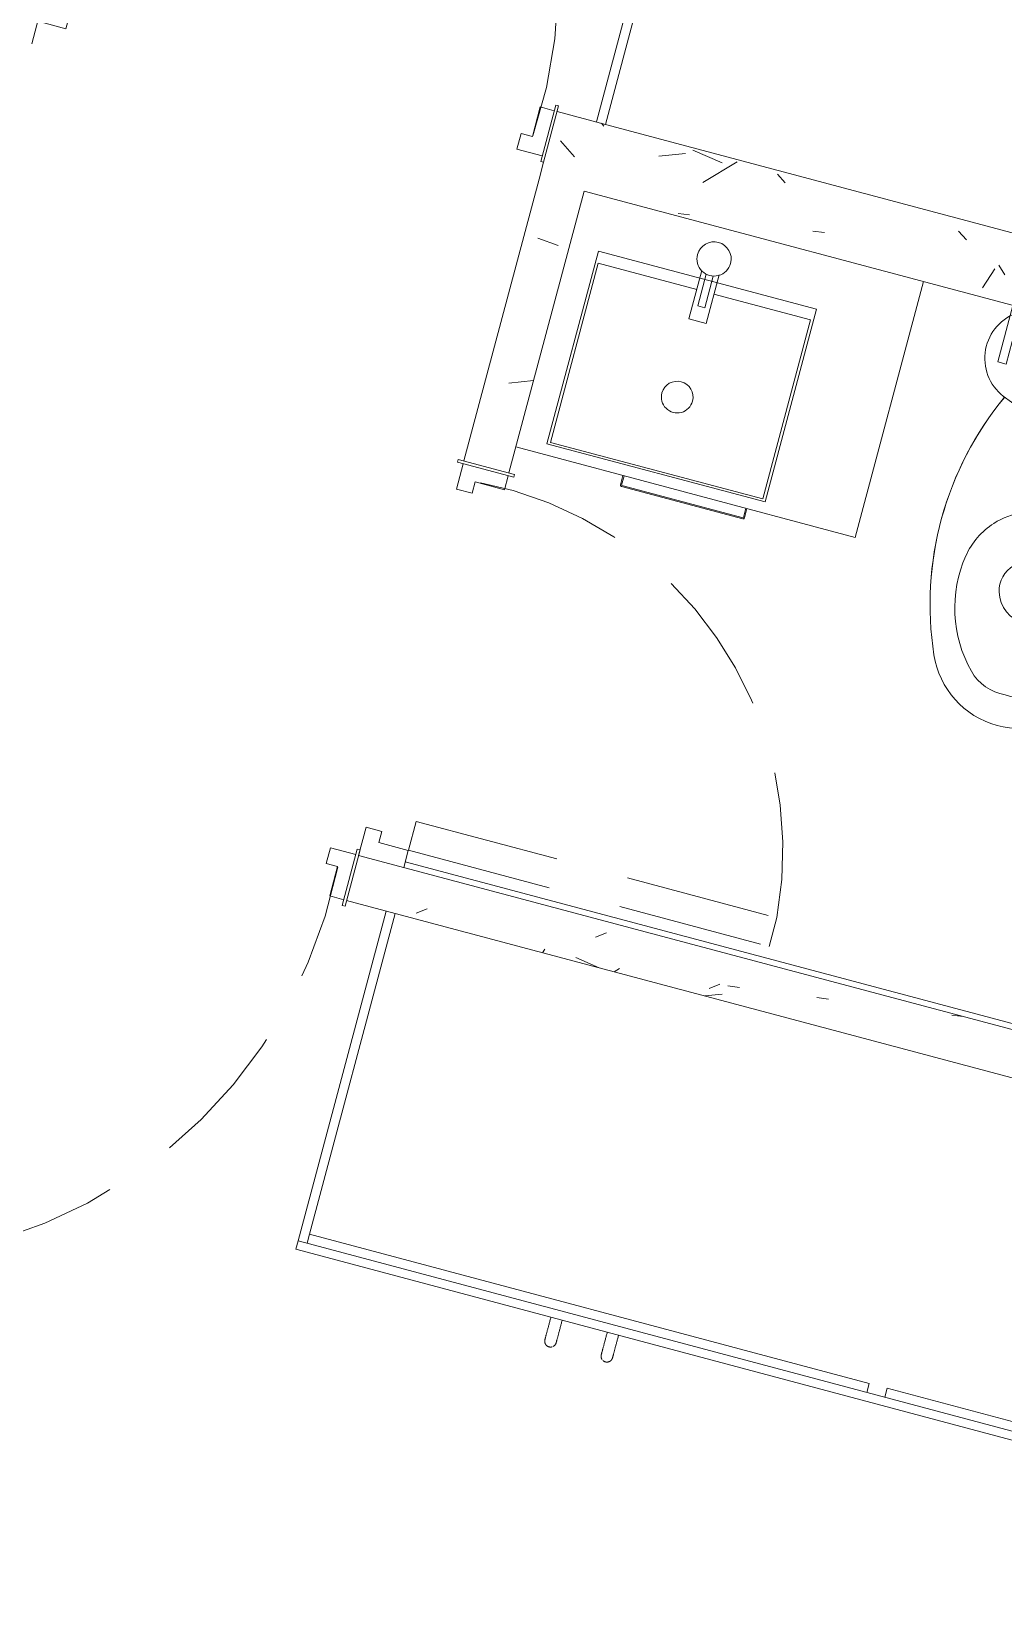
# Model space of a CAD drawing. Header units: metres. Extents: x 689715 to 690980, y 1005284 to 1006835.
# Drawn here: x 690850.247 to 690851.912, y 1005594.552 to 1005597.273 of the extents above; entities that cross this region are included whole.
import ezdxf

# ---------------------------------------------------------------- set-up
doc = ezdxf.new("R2010")
doc.units = ezdxf.units.M
doc.linetypes.add('HIDDEN', pattern=[0.375, 0.25, -0.125])
doc.linetypes.add('PHANTOM', pattern=[2.5, 1.25, -0.25, 0.25, -0.25, 0.25, -0.25])
doc.layers.add('0_NUMERO DE LOTE FASE V', color=3, linetype='Continuous')
for name, color, linetype, lineweight in [('Aparatos sanitarios', 8, 'Continuous', 13), ('Líneas ocultas', 7, 'HIDDEN', 13), ('Muebles de obra', 8, 'Continuous', 13), ('Muros', 7, 'Continuous', 13), ('Patrón de corte', 7, 'Continuous', 13), ('Puertas', 7, 'Continuous', 13)]:
    doc.layers.add(name, color=color, linetype=linetype, lineweight=lineweight)
pattern_1 = [(139.9999999999999, (365.6615329035558, -75.88183759397361), (0.03836033982117157, 0.4377584771638403), [0.04599999999999998, -0.5029999999999997]), (84.99999999999997, (365.6615329035558, -75.88183759397361), (-0.4580987315439035, -0.08439521406967809), [0.03700000000000001, -0.4020000000000002]), (190.451, (365.6645329040475, -75.84583759406814), (-0.4199401312074268, 0.3526758939897786), [0.039, -0.4270000000000001]), (136.1839999999999, (365.5395329040475, -75.8818375938572), (0.1004214988211118, 0.6506308650644554), [0.06899999999999998, -0.7539999999999998]), (186.6359999999999, (365.547532903729, -75.82783759379527), (-0.5938707988951819, 0.5701916118460522), [0.05799999999999998, -0.6409999999999996]), (81.18399999999994, (365.5395329040475, -75.8818375938572), (-0.5936975411065768, 0.5697220635397624), [0.05500000000000001, -0.6039999999999999]), (110.9999999999999, (365.5705329037737, -75.82083759387024), (0.245780230253577, 0.3642747293136032), [0.04599999999999999, -0.5029999999999999]), (55.99999999999997, (365.5705329037737, -75.82083759387024), (-0.4415777901075865, 0.1482769546615401), [0.03699999999999998, -0.4019999999999998]), (161.4509999999999, (365.5905329035595, -75.79083759407513), (-0.1963072483374971, 0.5120483026533341), [0.03899999999999999, -0.427]), (127.5, (365.6615329035558, -75.88183759397361), (-0.2022933454275577, 0.007375797972208872), [0.02, -0.3770000000000001, 0.02, -0.388, -0.404]), (127.5, (365.6615329035558, -75.88183759397361), (-0.2022933454275577, 0.007375797972208872), [-0.806, 0.02, -0.3840000000000001]), (97.49999999999994, (365.6615329035558, -75.88183759397361), (-0.2399435114399267, 0.1600503399492727), [0.02, -0.213, 0.02, -0.368, -0.154]), (97.49999999999994, (365.6615329035558, -75.88183759397361), (-0.2399435114399267, 0.1600503399492727), [-0.621, 0.02, -0.134]), (57.49999999999999, (365.6615329037886, -76.01783759397222), (0.01404568388630387, 0.3254162238797662), [0.01999999999999999, -0.1319999999999999, 0.01999999999999999, -0.455, -0.6309999999999997]), (57.49999999999999, (365.6615329037886, -76.01783759397222), (0.01404568388630387, 0.3254162238797662), [-0.6279999999999997, 0.01999999999999999, -0.6109999999999997]), (47.49999999999996, (365.6615329037886, -76.07883759384276), (-0.06081860510782452, 0.3554815006055007), [0.02, -0.178, 0.02, -0.2960000000000001, -0.4480000000000001]), (47.49999999999996, (365.6615329037886, -76.07883759384276), (-0.06081860510782452, 0.3554815006055007), [-0.5140000000000001, 0.02, -0.4280000000000001])]

# ---------------------------------------------------------------- blocks, each defined once
blk = doc.blocks.new('MUEBLE DE BAÑO - TIPO 0_60-1363452-PLANO CLAVE _8 CASAS EN HILERA_ - Dependent 1')
at = {"layer": 'Muebles de obra'}
for p, q in [((-0.1099999999999944, -0.5304999999999986), (-0.1099999999999946, -0.5140000000000009)), ((-0.1079999999999944, -0.5304999999999986), (-0.1079999999999946, -0.5140000000000009)), ((0.1080000000000054, -0.5140000000000032), (0.1080000000000055, -0.5304999999999966)), ((0.1100000000000056, -0.5304999999999965), (0.1100000000000054, -0.5140000000000031)), ((0.1075000000000056, -0.5309999999999967), (-0.1074999999999945, -0.5309999999999987)), ((-0.1074999999999944, -0.5329999999999986), (0.1075000000000055, -0.5329999999999966))]:
    blk.add_line(p, q, dxfattribs=at)
for centre, radius, start, end in [((-0.1074999999999945, -0.5304999999999988), 0.002499999999999945, 180.0000000000001, 269.9999999999995), ((-0.1074999999999945, -0.5304999999999988), 0.0004999999999999588, 180, 269.9999999999996), ((-0.1074999999999945, -0.5304999999999988), 0.0004999999999999588, 180, 269.9999999999996), ((0.1075000000000056, -0.5304999999999966), 0.0004999999999999866, 269.9999999999996, 0), ((0.1075000000000056, -0.5304999999999966), 0.002500000000000002, 269.9999999999996, 0), ((0.1075000000000056, -0.5304999999999966), 0.0004999999999999866, 269.9999999999996, 0)]:
    blk.add_arc(centre, radius, start, end, dxfattribs=at)
blk = doc.blocks.new('PV_PUERTA SENCILLA - _70 x 2_18-1542281-PLANO CLAVE _8 CASAS EN HILERA_ - Dependent 1')
at = {"layer": 'Líneas ocultas', "color": 253}
for p, q in [((0.268328635296462, 0.03999999999999443), (0.268328635296462, 0.6799999999999943)), ((0.319328635296462, 0.6799999999999943), (0.268328635296462, 0.6799999999999943)), ((0.319328635296462, 0.03999999999999443), (0.319328635296462, 0.6799999999999943)), ((0.319328635296462, 0.03999999999999443), (0.268328635296462, 0.03999999999999443))]:
    blk.add_line(p, q, dxfattribs=at)
blk.add_arc((0.3193286352964619, 0.03999999999996959), 0.6420288155526807, 94.55612975025167, 184.5561297502512, dxfattribs=at)
at = {"layer": 'Puertas', "color": 253}
for p, q in [((-0.3500000000000029, -0.05000000000000337), (-0.3500000000000031, 0.04999999999999664)), ((-0.3450000000000031, 0.04999999999999665), (-0.3500000000000031, 0.04999999999999664)), ((-0.3450000000000031, 0.04999999999999665), (-0.3450000000000029, -0.05000000000000335)), ((-0.3500000000000029, -0.05000000000000337), (-0.3450000000000029, -0.05000000000000335))]:
    blk.add_line(p, q, dxfattribs=at)
at = {"layer": 'Puertas', "color": 9, "lineweight": 9}
for p, q in [((-0.3200000000000046, 0.03999999999999669), (-0.3450000000000044, 0.03999999999999664)), ((-0.3200000000000046, -0.01225000000000924), (-0.3200000000000046, 0.03999999999999669)), ((0.3500000000000005, 0.039999999999998), (0.3200000000000018, 0.03999999999999788)), ((0.3200000000000018, 0.03999999999999788), (0.3200000000000018, -0.01225000000000803)), ((-0.3000000000000047, -0.01225000000000922), (-0.3200000000000046, -0.01225000000000924)), ((-0.3000000000000046, -0.04000000000000327), (-0.3000000000000047, -0.01225000000000922)), ((0.3200000000000018, -0.01225000000000803), (0.3000000000000016, -0.01225000000000808)), ((0.3000000000000016, -0.01225000000000808), (0.3000000000000017, -0.04000000000000205)), ((-0.3450000000000022, -0.04000000000000335), (-0.3000000000000046, -0.04000000000000327)), ((0.3000000000000017, -0.04000000000000205), (0.35, -0.04000000000000205))]:
    blk.add_line(p, q, dxfattribs=at)
blk = doc.blocks.new('PV_PUERTA SENCILLA - _90 x 2_17-1542279-PLANO CLAVE _8 CASAS EN HILERA_ - Dependent 1')
at = {"layer": 'Líneas ocultas', "color": 253}
for p, q in [((0.3683286352964649, 0.03999999999999443), (0.3683286352964649, 0.8799999999999943)), ((0.4193286352964649, 0.8799999999999943), (0.3683286352964649, 0.8799999999999943)), ((0.4193286352964649, 0.03999999999999443), (0.4193286352964649, 0.8799999999999943)), ((0.4193286352964649, 0.03999999999999443), (0.3683286352964649, 0.03999999999999443))]:
    blk.add_line(p, q, dxfattribs=at)
blk.add_arc((0.4193286352964647, 0.03999999999997304), 0.841546790142994, 93.47440736753113, 183.4744073675307, dxfattribs=at)
at = {"layer": 'Puertas', "color": 253}
for p, q in [((-0.4500000000000027, -0.05000000000000356), (-0.450000000000003, 0.04999999999999645)), ((-0.4450000000000029, 0.04999999999999647), (-0.450000000000003, 0.04999999999999645)), ((-0.4450000000000029, 0.04999999999999647), (-0.4450000000000027, -0.05000000000000354)), ((-0.4500000000000027, -0.05000000000000356), (-0.4450000000000027, -0.05000000000000354))]:
    blk.add_line(p, q, dxfattribs=at)
at = {"layer": 'Puertas', "color": 9, "lineweight": 9}
for p, q in [((-0.4200000000000045, 0.03999999999999649), (-0.4450000000000046, 0.03999999999999646)), ((-0.4200000000000044, -0.01225000000000943), (-0.4200000000000045, 0.03999999999999649)), ((0.4499484307344891, 0.03999999999999823), (0.4200000000000014, 0.03999999999999804)), ((0.4200000000000014, 0.03999999999999804), (0.4200000000000016, -0.01225000000000783)), ((-0.4000000000000044, -0.01225000000000941), (-0.4200000000000044, -0.01225000000000943)), ((-0.4000000000000044, -0.04000000000000346), (-0.4000000000000044, -0.01225000000000941)), ((0.4200000000000016, -0.01225000000000783), (0.4000000000000016, -0.0122500000000079)), ((0.4000000000000016, -0.0122500000000079), (0.4000000000000013, -0.04000000000000183)), ((-0.4450000000000042, -0.04000000000000354), (-0.4000000000000044, -0.04000000000000346)), ((0.4000000000000013, -0.04000000000000183), (0.4499484307344889, -0.04000000000000187))]:
    blk.add_line(p, q, dxfattribs=at)
blk = doc.blocks.new('PV_PUERTA SENCILLA - _90 x 2_17-1542280-PLANO CLAVE _8 CASAS EN HILERA_ - Dependent 1')
at = {"layer": 'Líneas ocultas', "color": 253}
for p, q in [((0.3683286352964649, -0.03999999999999443), (0.3683286352964649, -0.8799999999999943)), ((0.4193286352964649, -0.03999999999999443), (0.3683286352964649, -0.03999999999999443)), ((0.4193286352964649, -0.03999999999999443), (0.4193286352964649, -0.8799999999999943)), ((0.4193286352964649, -0.8799999999999943), (0.3683286352964649, -0.8799999999999943))]:
    blk.add_line(p, q, dxfattribs=at)
blk.add_arc((0.4193286352964647, -0.03999999999997304), 0.841546790142994, 176.525592632469, 266.5255926324685, dxfattribs=at)
at = {"layer": 'Puertas', "color": 253}
for p, q in [((-0.450000000000003, -0.04999999999999645), (-0.4500000000000027, 0.05000000000000356)), ((-0.4450000000000027, 0.05000000000000354), (-0.4500000000000027, 0.05000000000000356)), ((-0.4450000000000027, 0.05000000000000354), (-0.4450000000000029, -0.04999999999999647)), ((-0.450000000000003, -0.04999999999999645), (-0.4450000000000029, -0.04999999999999647))]:
    blk.add_line(p, q, dxfattribs=at)
at = {"layer": 'Puertas', "color": 9, "lineweight": 9}
for p, q in [((-0.4450000000000042, 0.04000000000000354), (-0.4000000000000044, 0.04000000000000346)), ((-0.4000000000000044, 0.04000000000000346), (-0.4000000000000044, 0.01225000000000941)), ((0.4000000000000013, 0.04000000000000183), (0.4499999999999998, 0.04000000000000187)), ((0.4000000000000016, 0.0122500000000079), (0.4000000000000013, 0.04000000000000183)), ((-0.4000000000000044, 0.01225000000000941), (-0.4200000000000044, 0.01225000000000943)), ((-0.4200000000000044, 0.01225000000000943), (-0.4200000000000045, -0.03999999999999649)), ((0.4200000000000016, 0.01225000000000783), (0.4000000000000016, 0.0122500000000079)), ((0.4200000000000014, -0.03999999999999804), (0.4200000000000016, 0.01225000000000783)), ((-0.4200000000000045, -0.03999999999999649), (-0.4450000000000039, -0.03999999999999646)), ((0.45, -0.03999999999999823), (0.4200000000000014, -0.03999999999999804))]:
    blk.add_line(p, q, dxfattribs=at)
blk = doc.blocks.new('PV_CLOSET - CLOSET DE 2_05-967114-PLANO CLAVE _8 CASAS EN HILERA_ - Dependent 1')
at = {"layer": 'Muebles de obra'}
for p, q in [((1.024999999999999, -0.585), (1.024999999999999, 0)), ((1.008999999999999, -2.97788460557058e-15), (-1.008999999999996, -2.97788460557058e-15)), ((1.008999999999999, -0.5690000000000002), (1.008999999999999, -2.97788460557058e-15))]:
    blk.add_line(p, q, dxfattribs=at)
blk = doc.blocks.new('PV_CLOSET - CLOSET DE 2_05-1883165-PLANO CLAVE _8 CASAS EN HILERA_ - Dependent 1')
at = {"layer": 'Muebles de obra'}
for p, q in [((-1.025, 0.5999999999999999), (1.024999999999998, 0.5999999999999999)), ((1.024999999999998, 0.5999999999999999), (1.024999999999998, 0.585)), ((1.024999999999998, 0.585), (-1.025, 0.585)), ((-0.01600000000000015, 0.569), (-0.01600000000000015, 0.5849999999999996)), ((0.01600000000000015, 0.569), (0.01600000000000015, 0.5849999999999996)), ((1.009000000000036, 0.5849999999999996), (1.009000000000036, 0.569)), ((1.024999999999999, 0.585), (1.024999999999999, 0)), ((-0.01600000000000015, 0.569), (-1.008999999999965, 0.569)), ((1.009000000000036, 0.569), (0.01600000000000015, 0.569)), ((1.008999999999999, 2.97788460557058e-15), (1.008999999999999, 0.5690000000000002)), ((-1.008999999999996, 2.97788460557058e-15), (1.008999999999999, 2.97788460557058e-15))]:
    blk.add_line(p, q, dxfattribs=at)
at = {"layer": 'Muebles de obra', "flags": 128}
for points in [[(0.4524999999999794, 0.6399999999999195), (0.452507998933368, 0.6403998933417845), (0.4525319829369548, 0.6407991469396102), (0.452571913641444, 0.6411971220728075), (0.4526277271662253, 0.6415931820660614), (0.4526993342215706, 0.6419866933078688), (0.4527866202514645, 0.6423770262641897), (0.4528894456168728, 0.6427635564855602), (0.4530076458191552, 0.6431456656060816), (0.4531410317632025, 0.6435227423326686), (0.4532893900599544, 0.6438941834230049), (0.4534524833677849, 0.6442593946505802), (0.4536300507721892, 0.644617791755334), (0.4538218082032041, 0.6449688013783571), (0.4540274488898476, 0.6453118619791267), (0.4542466438508874, 0.6456464247338692), (0.4544790424211405, 0.6459719544135414), (0.454724272812472, 0.6462879302401042), (0.4549819427085747, 0.6465938467196343), (0.4552516398925733, 0.6468892144510254), (0.4555329329065121, 0.6471735609089151), (0.4558253717415699, 0.6474464311996273), (0.4561284885579978, 0.6477073887889072), (0.4564417984335494, 0.6479560162002832), (0.4567648001392557, 0.6481919156829302), (0.4570969769413008, 0.6484147098479968), (0.4574377974276524, 0.6486240422723528), (0.4577867163582471, 0.6488195780687681), (0.4581431755372178, 0.6490010044216851), (0.4585066047059171, 0.6491680310876372), (0.4588764224552158, 0.6493203908595918), (0.4592520371555942, 0.6494578399944152), (0.4596328479036593, 0.6495801586028125), (0.460018245483458, 0.6496871510011033), (0.4604076133410662, 0.6497786460242728), (0.4608003285709764, 0.6498544972998046), (0.4611957629125999, 0.6499145834818356), (0.4615932837553411, 0.6499588084452967), (0.4619922551506446, 0.649987101439676), (0.4623920388293967, 0.6499994172022187), (0.4627919952229957, 0.649995736030335), (0.4631914844865224, 0.6499760638131115), (0.4635898675223831, 0.6499404320219), (0.4639865070026923, 0.6498888976599656), (0.4643807683889134, 0.6498215431712954), (0.4647720209469119, 0.6497384763087011), (0.4651596387560714, 0.649639829961442), (0.4655430017105809, 0.649525761942636), (0.4659214965114936, 0.6493964547367727), (0.4662945176478644, 0.6492521152078015), (0.4666614683654533, 0.6490929742681738), (0.4670217616213889, 0.648919286509453), (0.4673748210233222, 0.6487313297949934)], [(0.4524999999999794, 0.6399999999999195), (0.4524999999999794, 0.6399680042663589), (0.4524999999999794, 0.6398720682520245), (0.4524999999999794, 0.6397123454340742), (0.4524999999999794, 0.6394890913349448), (0.4524999999999794, 0.63920266311357), (0.4524999999999794, 0.6388535189940008), (0.4524999999999794, 0.6384422175323505), (0.4524999999999794, 0.6379694167232164), (0.4524999999999794, 0.637435872947036), (0.4524999999999794, 0.6368424397600346), (0.4524999999999794, 0.6361900665287173), (0.4524999999999794, 0.6354797969110912), (0.4524999999999794, 0.6347127671870251), (0.4524999999999794, 0.6338902044404555), (0.4524999999999794, 0.633013424596305), (0.4524999999999794, 0.6320838303152904), (0.4524999999999794, 0.6311029087499559), (0.4524999999999794, 0.6300722291655537), (0.4524999999999794, 0.6289934404295546), (0.4524999999999794, 0.6278682683738059), (0.4524999999999794, 0.6266985130335707), (0.4524999999999794, 0.6254860457678614), (0.4524999999999794, 0.624232806265659), (0.4524999999999794, 0.6229407994428163), (0.4524999999999794, 0.6216120922346448), (0.4524999999999794, 0.6202488102892296), (0.4524999999999794, 0.6188531345668683), (0.4524999999999794, 0.6174272978509878), (0.4524999999999794, 0.6159735811761708), (0.4524999999999794, 0.6144943101789871), (0.4524999999999794, 0.6129918513774715), (0.4524999999999794, 0.611468608385198), (0.4524999999999794, 0.6099270180660136), (0.4524999999999794, 0.6083695466355766), (0.4524999999999794, 0.6067986857159274), (0.4524999999999794, 0.6052169483494462), (0.4524999999999794, 0.6036268649784923), (0.4524999999999794, 0.6020309793972632), (0.4524999999999794, 0.6004318446822503), (0.4524999999999794, 0.5999999999999199)], [(0.4524999999999794, 0.6383206344114875), (0.4524999999999794, 0.6387486040046507), (0.4524999999999794, 0.6391145840973311), (0.4524999999999794, 0.6394179891994584), (0.4524999999999794, 0.6396583339275866), (0.4524999999999794, 0.6398352337814247), (0.4524999999999794, 0.6399484057589413), (0.4524999999999794, 0.6399976688091165)], [(0.4690122966052561, 0.6475888070817281), (0.4693105588050524, 0.6473223144402208), (0.4695979255636047, 0.6470441076576195), (0.4698739371553908, 0.64675463180543), (0.4701381520207598, 0.6464543499832628), (0.4703901474722781, 0.6461437425779766), (0.4706295203709793, 0.645823306495159), (0.4708558877712944, 0.6454935543641912), (0.4710688875336727, 0.6451550137181348), (0.4712681789039245, 0.6448082261498049), (0.4714534430583756, 0.6444537464453368), (0.4716243836139017, 0.6440921416966389), (0.4717807271020728, 0.6437239903941693), (0.4719222234066705, 0.6433498815014785), (0.472048646163777, 0.6429704135129873), (0.4721597931239638, 0.6425861934965307), (0.4722554864757965, 0.642197836122169), (0.4723355731303248, 0.641805962678862), (0.4723999249659848, 0.6414112000805191), (0.4724484390335761, 0.6410141798630854), (0.4724810377209321, 0.6406155371742194), (0.472497668877111, 0.640215909757181), (0.4724999999999792, 0.6399999999999195)], [(0.4724999999999792, 0.6399999999999195), (0.4724999999999792, 0.6399680042663567), (0.4724999999999792, 0.6398720682520245), (0.4724999999999792, 0.6397123454340742), (0.4724999999999792, 0.6394890913349448), (0.4724999999999792, 0.63920266311357), (0.4724999999999792, 0.6388535189940008), (0.4724999999999792, 0.6384422175323483), (0.4724999999999792, 0.6379694167232164), (0.4724999999999792, 0.637435872947036), (0.4724999999999792, 0.6368424397600324), (0.4724999999999792, 0.6361900665287173)], [(0.4724999999999835, 0.5999999999999199), (0.4724999999999835, 0.6015995733673842), (0.4724999999999835, 0.6031965877586871), (0.4724999999999835, 0.6047884882914765), (0.4724999999999835, 0.6063727282644896), (0.4724999999999835, 0.6079467732317217), (0.4724999999999835, 0.6095081050570051), (0.4724999999999835, 0.6110542259424827), (0.4724999999999835, 0.6125826624245637), (0.4724999999999835, 0.6140909693309229), (0.4724999999999835, 0.6155767336922657), (0.4724999999999835, 0.6170375786025587), (0.4724999999999792, 0.6184711670215801), (0.4724999999999792, 0.6198752055136684), (0.4724999999999792, 0.6212474479167551), (0.4724999999999792, 0.6225856989357189), (0.4724999999999792, 0.6238878176544139), (0.4724999999999792, 0.625151720960659), (0.4724999999999792, 0.6263753868787791), (0.4724999999999792, 0.6275568578043413), (0.4724999999999792, 0.6286942436359), (0.4724999999999792, 0.6297857247987534), (0.4724999999999792, 0.6308295551558794), (0.4724999999999792, 0.6318240648013727), (0.4724999999999792, 0.6327676627319586), (0.4724999999999792, 0.6336588393922353), (0.4724999999999792, 0.6344961690896535), (0.4724999999999792, 0.6352783122753185), (0.4724999999999792, 0.6360040176869803), (0.4724999999999792, 0.6366721243507907), (0.4724999999999792, 0.6372815634386072), (0.4724999999999792, 0.6378313599779009), (0.4724999999999792, 0.6383206344114875), (0.4724999999999792, 0.6387486040046507), (0.4724999999999792, 0.6391145840973332), (0.4724999999999792, 0.6394179891994584), (0.4724999999999792, 0.6396583339275866), (0.4724999999999792, 0.6398352337814247), (0.4724999999999792, 0.6399484057589413), (0.4724999999999792, 0.6399976688091165)], [(0.5525, 0.6399999999999152), (0.5525079989333885, 0.6403998933417802), (0.552531982936971, 0.6407991469396058), (0.5525719136414603, 0.6411971220728032), (0.5526277271662415, 0.6415931820660571), (0.5526993342215826, 0.6419866933078645), (0.5527866202514764, 0.6423770262641854), (0.552889445616889, 0.6427635564855558), (0.5530076458191758, 0.6431456656060772), (0.5531410317632187, 0.6435227423326643), (0.5532893900599707, 0.6438941834230005), (0.5534524833677967, 0.6442593946505759), (0.5536300507722055, 0.6446177917553296), (0.5538218082032204, 0.6449688013783528), (0.5540274488898639, 0.6453118619791224), (0.5542466438508993, 0.6456464247338649), (0.5544790424211568, 0.645971954413537), (0.5547242728124882, 0.6462879302400999), (0.5549819427085909, 0.6465938467196299), (0.5552516398925896, 0.6468892144510211), (0.5555329329065241, 0.6471735609089108), (0.5558253717415818, 0.647446431199623)], [(0.5525, 0.6399999999999152), (0.5525, 0.6399680042663546), (0.5525, 0.6398720682520201), (0.5525, 0.6397123454340699), (0.5525, 0.6394890913349405), (0.5525, 0.6392026631135657), (0.5525, 0.6388535189939964), (0.5525, 0.6384422175323462), (0.5525, 0.6379694167232121), (0.5525, 0.6374358729470316), (0.5525, 0.6368424397600303), (0.5525, 0.636190066528713), (0.5525, 0.6354797969110869), (0.5525, 0.6347127671870207), (0.5525, 0.6338902044404512), (0.5525, 0.6330134245963007), (0.5525, 0.632083830315286), (0.5525, 0.6311029087499516), (0.5525, 0.6300722291655515), (0.5525, 0.6289934404295503), (0.5525, 0.6278682683738016), (0.5525, 0.6266985130335664), (0.5525, 0.625486045767857), (0.5525, 0.6242328062656547), (0.5525, 0.622940799442812), (0.5525, 0.6216120922346404), (0.5525, 0.6202488102892253), (0.5525, 0.618853134566864), (0.5525, 0.6174272978509835), (0.5525, 0.6159735811761665), (0.5525, 0.6144943101789828), (0.5525, 0.6129918513774671), (0.5525, 0.6114686083851937), (0.5525, 0.6099270180660092), (0.5525, 0.6083695466355723), (0.5525, 0.6067986857159231), (0.5525, 0.6052169483494418), (0.5525, 0.6036268649784879), (0.5525, 0.6020309793972589), (0.5525, 0.600431844682246), (0.5525, 0.5999999999999156)], [(0.5525, 0.636004017686976), (0.5525, 0.6366721243507841), (0.5525, 0.6372815634386029), (0.5525, 0.6378313599778965), (0.5525, 0.6383206344114831), (0.5525, 0.6387486040046464), (0.5525, 0.6391145840973268), (0.5525, 0.639417989199454), (0.5525, 0.6396583339275823), (0.5525, 0.6398352337814204), (0.5525, 0.639948405758937), (0.5525, 0.6399976688091121)], [(0.5574377974276731, 0.6486240422723485), (0.557786716358259, 0.6488195780687638), (0.5581431755372297, 0.6490010044216807), (0.5585066047059377, 0.6491680310876329), (0.5588764224552321, 0.6493203908595875), (0.5592520371556103, 0.6494578399944109), (0.5596328479036798, 0.6495801586028082), (0.5600182454834743, 0.649687151001099), (0.5604076133410825, 0.6497786460242685), (0.5608003285709969, 0.6498544972998003), (0.5611957629126205, 0.6499145834818313), (0.561593283755353, 0.6499588084452924), (0.5619922551506609, 0.6499871014396716), (0.5623920388294174, 0.6499994172022143), (0.5627919952230119, 0.6499957360303307), (0.563191484486543, 0.6499760638131071), (0.563589867522395, 0.6499404320218957), (0.5639865070027129, 0.6498888976599635), (0.5643807683889254, 0.649821543171291), (0.5647720209469282, 0.6497384763086967), (0.5651596387560877, 0.6496398299614377), (0.5655430017105971, 0.6495257619426317), (0.5659214965115055, 0.6493964547367683), (0.5662945176478806, 0.6492521152077971), (0.5666614683654695, 0.6490929742681717), (0.5670217616214095, 0.6489192865094486), (0.5673748210233428, 0.648731329794989), (0.5677200817515478, 0.6485294048154435), (0.5680569914625039, 0.6483138346077014), (0.5683850111725512, 0.6480849640381121), (0.568703616120125, 0.6478431592507577), (0.5690122966052767, 0.6475888070817237), (0.569310558805073, 0.6473223144402165), (0.5695979255636167, 0.6470441076576152), (0.5698739371554113, 0.6467546318054257), (0.5701381520207804, 0.6464543499832585), (0.5703901474722943, 0.6461437425779722), (0.5706295203709999, 0.6458233064951546), (0.5708558877713106, 0.6454935543641869), (0.5710688875336846, 0.6451550137181304), (0.5712681789039408, 0.6448082261498006), (0.5714534430583919, 0.6444537464453325), (0.571624383613918, 0.6440921416966345), (0.5717807271020934, 0.643723990394165), (0.5719222234066824, 0.6433498815014742), (0.5720486461637976, 0.642970413512983), (0.5721597931239758, 0.6425861934965263), (0.5722554864758084, 0.6421978361221646), (0.5723355731303367, 0.6418059626788577), (0.5723999249660053, 0.6414112000805148), (0.5724484390335924, 0.6410141798630811), (0.5724810377209483, 0.640615537174215), (0.5724976688771272, 0.6402159097571767), (0.5724999999999998, 0.6399999999999152)], [(0.5724999999999998, 0.6399999999999152), (0.5724999999999998, 0.6399680042663546), (0.5724999999999998, 0.6398720682520201), (0.5724999999999998, 0.6397123454340699), (0.5724999999999998, 0.6394890913349405), (0.5724999999999998, 0.6392026631135657), (0.5724999999999998, 0.6388535189939964), (0.5724999999999998, 0.6384422175323462), (0.5724999999999998, 0.6379694167232121)], [(0.5724999999999998, 0.5999999999999156), (0.5724999999999998, 0.6015995733673799), (0.5724999999999998, 0.6031965877586828), (0.5724999999999998, 0.6047884882914721), (0.5724999999999998, 0.6063727282644853), (0.5724999999999998, 0.6079467732317196), (0.5724999999999998, 0.6095081050570008), (0.5724999999999998, 0.6110542259424806), (0.5724999999999998, 0.6125826624245615), (0.5724999999999998, 0.6140909693309207), (0.5724999999999998, 0.6155767336922614), (0.5724999999999998, 0.6170375786025544), (0.5724999999999998, 0.6184711670215758), (0.5724999999999998, 0.619875205513664), (0.5724999999999998, 0.6212474479167508), (0.5724999999999998, 0.6225856989357168), (0.5724999999999998, 0.6238878176544117), (0.5724999999999998, 0.6251517209606546), (0.5724999999999998, 0.6263753868787748), (0.5724999999999998, 0.627556857804337), (0.5724999999999998, 0.6286942436358957), (0.5724999999999998, 0.6297857247987513), (0.5724999999999998, 0.630829555155875), (0.5724999999999998, 0.6318240648013705), (0.5724999999999998, 0.6327676627319543), (0.5724999999999998, 0.6336588393922331), (0.5724999999999998, 0.6344961690896491), (0.5724999999999998, 0.6352783122753142), (0.5724999999999998, 0.636004017686976), (0.5724999999999998, 0.6366721243507864), (0.5724999999999998, 0.637281563438605), (0.5724999999999998, 0.6378313599778965), (0.5724999999999998, 0.6383206344114852), (0.5724999999999998, 0.6387486040046464), (0.5724999999999998, 0.6391145840973289), (0.5724999999999998, 0.639417989199454), (0.5724999999999998, 0.6396583339275823), (0.5724999999999998, 0.6398352337814204), (0.5724999999999998, 0.639948405758937), (0.5724999999999998, 0.6399976688091121)]]:
    blk.add_lwpolyline(points, dxfattribs=at)
blk = doc.blocks.new('LAVAMANOS PONTUS - PONTUS 60-1886879-PLANO CLAVE _8 CASAS EN HILERA_ - Dependent 1')
at = {"layer": 'Aparatos sanitarios', "color": 254}
for p, q in [((0.2550166126725756, 0.5140000000000012), (-0.3469318180619159, 0.5140000000000012)), ((-0.346931818061916, 0.5140000000000012), (-0.346931818061916, 0.06000000000000003)), ((-0.1818527618041063, 0.1529955357998778), (-0.1818527618041063, 0.4948549201694238)), ((-0.1818527618041058, 0.4948549201694226), (0.2050681819380763, 0.4948549201694226)), ((-0.176676380902055, 0.4911054168098527), (0.1998918010360398, 0.4911054168098527)), ((-0.176676380902055, 0.1733142223104648), (-0.176676380902055, 0.4911054168098527)), ((0.1998918010360398, 0.4911054168098527), (0.1998918010360398, 0.1733142223104648)), ((0.2050681819380749, 0.4948549201694238), (0.2050681819380749, 0.1529955357998778)), ((-0.005267924677606921, 0.2253312500000225), (-0.005267924677607202, 0.1390111950436054)), ((0.02505560103603558, 0.2253312500000224), (-0.00526792467760692, 0.2253312500000225)), ((0.02505560103603531, 0.139289813629583), (0.02505560103603558, 0.2253312500000224)), ((0.003541801036033903, 0.1999312500000069), (0.00354180103603363, 0.143680550901422)), ((0.01624180103603357, 0.1999312500000069), (0.003541801036033901, 0.1999312500000069)), ((0.01624180103603329, 0.1436805509014218), (0.01624180103603357, 0.1999312500000069)), ((-0.005267924677597153, 0.1733142223104648), (-0.176676380902055, 0.1733142223104648)), ((0.1998918010360398, 0.1733142223104648), (0.02505560103603312, 0.1733142223104648)), ((0.2050681819380749, 0.1529955357998778), (-0.1818527618041063, 0.1529955357998778))]:
    blk.add_line(p, q, dxfattribs=at)
for centre, radius, start, end in [((0.00989180103603642, 0.3600363776654815), 0.02717799999999874, 359.9999999999991, 179.9999999999995), ((0.009891801036036426, 0.3600363776654815), 0.02717799999999875, 179.9999999999998, 359.9999999999992), ((0.00989180103603522, 0.1150000000000157), 0.02937509999996869, 359.9999999999992, 179.9999999999995), ((0.009891801036037224, 0.1149999999999975), 0.02937509999998626, 77.51585301925981, 102.4841469807401), ((0.009891801036035224, 0.1150000000000157), 0.0293750999999687, 179.9999999999998, 359.9999999999993)]:
    blk.add_arc(centre, radius, start, end, dxfattribs=at)
blk = doc.blocks.new('INODORO - CORONA SENSACION-1889802-PLANO CLAVE _8 CASAS EN HILERA_ - Dependent 1')
at = {"layer": 'Aparatos sanitarios', "color": 254}
for p, q in [((0.08188709035935561, 0.4905635977882735), (0.09421954282716853, 0.4782311453204628)), ((0.1557804571728157, 0.4782311453204628), (0.1681124345074398, 0.4905631226550869)), ((0.09421954282716853, 0.4782311453204628), (0.1557804571728157, 0.4782311453204628)), ((0.2844999999999941, 0.1599999999999898), (0.2694999999999942, 0.1599999999999898)), ((0.2694999999999942, 0.1599999999999898), (0.2694999999999942, 0.06000000000000161)), ((0.2844999999999941, 0.06000000000000161), (0.2844999999999941, 0.1599999999999898)), ((-0.02187722138719565, 0.06000000000096967), (-0.02187722138719565, 0.06891989724131999)), ((-0.02187722138719565, 0.06000000000096967), (-0.02187722138719565, 0.06891989724131999)), ((0.271877221387181, 0.06891989724130114), (0.271877221387181, 0.06000000000096967)), ((0.271877221387181, 0.06891989724130114), (0.271877221387181, 0.06000000000096967))]:
    blk.add_line(p, q, dxfattribs=at)
for centre, radius, start, end in [((0.1263906931667725, 0.6129586832040829), 0.1500205755124663, 90.53114040896264, 156.2031105431063), ((0.1263906931667725, 0.6129586832040829), 0.1500205755124664, 90.53114040896229, 156.2031105431059), ((0.1236093068331425, 0.6129586832042366), 0.1500205755124663, 23.7968894569199, 89.46885958470654), ((0.1236093068331423, 0.6129586832042365), 0.1500205755124665, 23.79688945691947, 89.46885958470611), ((0.1167033178664537, 0.6271242949039771), 0.08160219203835921, 84.16452320228078, 135.6026374064211), ((0.1332966821335287, 0.6271242949039771), 0.08160219203835914, 44.39736259357652, 95.8354767977185), ((0.2155035793955505, 0.5303808393949812), 0.2198801290422032, 135.6026374064219, 189.0939245400836), ((0.03449642060443196, 0.5303808393949812), 0.2198801290422031, 350.9060754599147, 44.39736259357718), ((0.5000422088294059, 0.4481829594198931), 0.5583911110627031, 156.2031105431048, 204.6060293370742), ((0.500042208829406, 0.4481829594198929), 0.5583911110627032, 156.2031105431045, 204.6455084719933), ((-0.2500422088294235, 0.4481829594198932), 0.5583911110627032, 335.3544915280072, 23.79688945691954), ((-0.2500422088294235, 0.4481829594198932), 0.5583911110627034, 335.3939706629263, 23.79688945691992), ((0.1249996889637568, 0.5235196732536749), 0.05811982397823024, 17.18294614083713, 162.8135445182307), ((0.1172424294186784, 0.5259189368476026), 0.0499999999999988, 162.8135445182307, 225.0000000000047), ((0.1327570954481101, 0.5259184617144166), 0.05000000000000181, 314.9999999999996, 17.18294614083719), ((0.1249965700011367, 0.5158938083812289), 0.1282210170177353, 189.0939245400833, 270.0015327010727), ((0.1250034299988457, 0.5158938083812289), 0.1282210170177355, 317.5547232189017, 350.9060754599143), ((0.1250034299988457, 0.5158938083812289), 0.1282210170177354, 269.9984672994297, 317.5547232189022), ((0.05183059117060035, 0.3254140648915375), 0.007829715225314424, 6.233887175668493e-13, 180.0000000000006), ((0.1997880414132112, 0.3254140648915379), 0.007829715225314421, 1.218647648070425e-12, 180.0000000000037), ((0.05183059117060035, 0.3254140648915373), 0.00782971522531441, 179.9999999999999, 359.9999999999992), ((0.1997880414132112, 0.3254140648915373), 0.007829715225314438, 179.9999999999994, 1.831999496522986e-12), ((0.1249999999999927, -0.1020831711976483), 0.3443382231803591, 66.87823083693358, 113.121769163063), ((0.02219045054957745, 0.1386969039542277), 0.0825275128411137, 113.1217691630647, 237.7255393616297), ((0.02219045054957748, 0.1386969039542276), 0.08252751284111375, 113.1217691630644, 237.7255393616293), ((0.1249999999982369, -0.1020831711934986), 0.3443382231758532, 112.6568070909436, 113.1217691630658), ((0.1256452486108076, 0.1712915561847093), 0.02088535773801652, 2.544443745170813e-14, 180), ((0.1249999999989466, -0.1020831712001352), 0.3443382231830575, 66.87823083693641, 67.34319290905343), ((0.2278095494504262, 0.1386969039542198), 0.08252751284111381, 302.2744606383561, 66.8782308369354), ((0.2278095494504262, 0.1386969039542198), 0.08252751284111379, 302.2744606383557, 66.87823083693506), ((0.1256452486108076, 0.1712915561847093), 0.02088535773801543, 180, 5.088887490341627e-14)]:
    blk.add_arc(centre, radius, start, end, dxfattribs=at)
blk = doc.blocks.new('A TRANSFORMADA A B')
at = {"layer": 'Patrón de corte'}
h = blk.add_hatch(dxfattribs=at)
h.set_pattern_fill('HORMIGÓN', color=254, angle=90.00000000000001, style=0, pattern_type=2)
h.set_pattern_definition(pattern_1)
h.paths.add_polyline_path([(281.4338196637109, -61.15605156146921), (281.4338196637109, -61.13999999221414), (281.3138196633663, -61.13999999244697), (281.3138196633663, -63.2599999923259), (281.4338196634781, -63.2599999923259), (281.4338196634781, -61.55275156151038), (281.4184196633287, -61.55275156133575), (281.4184196635615, -61.52735156135168), (281.4338196632452, -61.52735156135168), (281.4338196632452, -61.3190614869236)], flags=0)
h = blk.add_hatch(dxfattribs=at)
h.set_pattern_fill('HORMIGÓN', color=254, angle=90.00000000000001, style=0, pattern_type=2)
h.set_pattern_definition(pattern_1)
h.paths.add_polyline_path([(282.7138196632732, -63.15755830542184), (282.713819663506, -61.13999999215594), (282.6338196634315, -61.13999999203952), (282.6338196631987, -63.26005156169413), (282.713819663506, -63.26005156157771), (282.7138196625747, -63.15805156179704)], flags=0)
h = blk.add_hatch(dxfattribs=at)
h.set_pattern_fill('HORMIGÓN', color=254, angle=90.00000000000001, style=0, pattern_type=2)
h.set_pattern_definition(pattern_1)
h.paths.add_polyline_path([(281.9338196634781, -63.1799999922514), (281.4338196632452, -63.17999999213498), (281.4338196634781, -63.2599999923259), (281.9338196634781, -63.2599999923259)], flags=0)
h = blk.add_hatch(dxfattribs=at)
h.set_pattern_fill('HORMIGÓN', color=254, angle=90.00000000000001, style=0, pattern_type=2)
h.set_pattern_definition(pattern_1)
h.paths.add_polyline_path([(285.4989854069427, -64.23999999236548), (285.4989854074083, -64.15999999223277), (282.6338196631987, -64.15999999223277), (282.6338196631987, -64.23999999230728), (283.6176494921092, -64.23999999230728)], flags=0)
h.paths.add_polyline_path([(281.4338196632452, -64.15999999223277), (277.9638196628075, -64.15999999252381), (277.9638196632732, -64.23999999236548), (281.4338196634781, -64.23999999213265)], flags=0)
at = {"layer": 'Muros', "color": 253}
for p, q in [((282.6338196634315, -61.13999999203952), (282.6338196631987, -63.26005156169413)), ((281.4338196632452, -63.17999999213498), (281.4338196634781, -61.55275156151038)), ((282.6238196578342, -63.17999999236781), (282.6238196638878, -61.94005156162893)), ((281.3138196631335, -63.17405156162567), (281.3138196633663, -63.2599999923259)), ((281.9338196634781, -63.1799999922514), (281.4338196632452, -63.17999999213498)), ((282.713819663506, -63.26005156157771), (282.7138196632732, -63.17405156162567)), ((281.4038196634501, -63.25999999226769), (281.4338196634781, -63.2599999923259)), ((281.4338196634781, -63.2599999923259), (281.9338196634781, -63.2599999923259)), ((281.4338196632452, -64.15999999223277), (277.9638196628075, -64.15999999252381))]:
    blk.add_line(p, q, dxfattribs=at)
at = {"color": 254, "lineweight": 13}
for name, p, rotation in [('PV_CLOSET - CLOSET DE 2_05-967114-PLANO CLAVE _8 CASAS EN HILERA_ - Dependent 1', (281.3138196635991, -62.16505156148924), 270), ('PV_CLOSET - CLOSET DE 2_05-1883165-PLANO CLAVE _8 CASAS EN HILERA_ - Dependent 1', (282.713819663506, -62.16505156143103), 270), ('INODORO - CORONA SENSACION-1889802-PLANO CLAVE _8 CASAS EN HILERA_ - Dependent 1', (281.373819663655, -62.13502587500261), 270), ('LAVAMANOS PONTUS - PONTUS 60-1886879-PLANO CLAVE _8 CASAS EN HILERA_ - Dependent 1', (281.3738196634222, -62.92498337948928), 270), ('MUEBLE DE BAÑO - TIPO 0_60-1363452-PLANO CLAVE _8 CASAS EN HILERA_ - Dependent 1', (281.3738196634222, -62.88005156151485), 90), ('PV_PUERTA SENCILLA - _90 x 2_17-1542280-PLANO CLAVE _8 CASAS EN HILERA_ - Dependent 1', (281.3538196631707, -63.70999999227934), 270), ('PV_PUERTA SENCILLA - _90 x 2_17-1542279-PLANO CLAVE _8 CASAS EN HILERA_ - Dependent 1', (282.6738196632359, -63.71005156141473), 270)]:
    blk.add_blockref(name, p, dxfattribs=dict(at, rotation=rotation))
blk.add_blockref('PV_PUERTA SENCILLA - _70 x 2_18-1542281-PLANO CLAVE _8 CASAS EN HILERA_ - Dependent 1', (282.2838196635712, -63.21999999252148), dxfattribs=at)
blk = doc.blocks.new('CASTILLA 7 NUEVA')
at = {"rotation": 269.9999998879757}
blk.add_blockref('A TRANSFORMADA A B', (330.5665340038831, 260.2961971417535), dxfattribs=at)

msp = doc.modelspace()

# ---------------------------------------------------------------- block references
at = {"layer": '0_NUMERO DE LOTE FASE V', "linetype": 'PHANTOM', "rotation": 345.0660436350147}
msp.add_blockref('CASTILLA 7 NUEVA', (690598.286133139, 1005686.330502436), dxfattribs=at)

doc.saveas('drawing.dxf')
